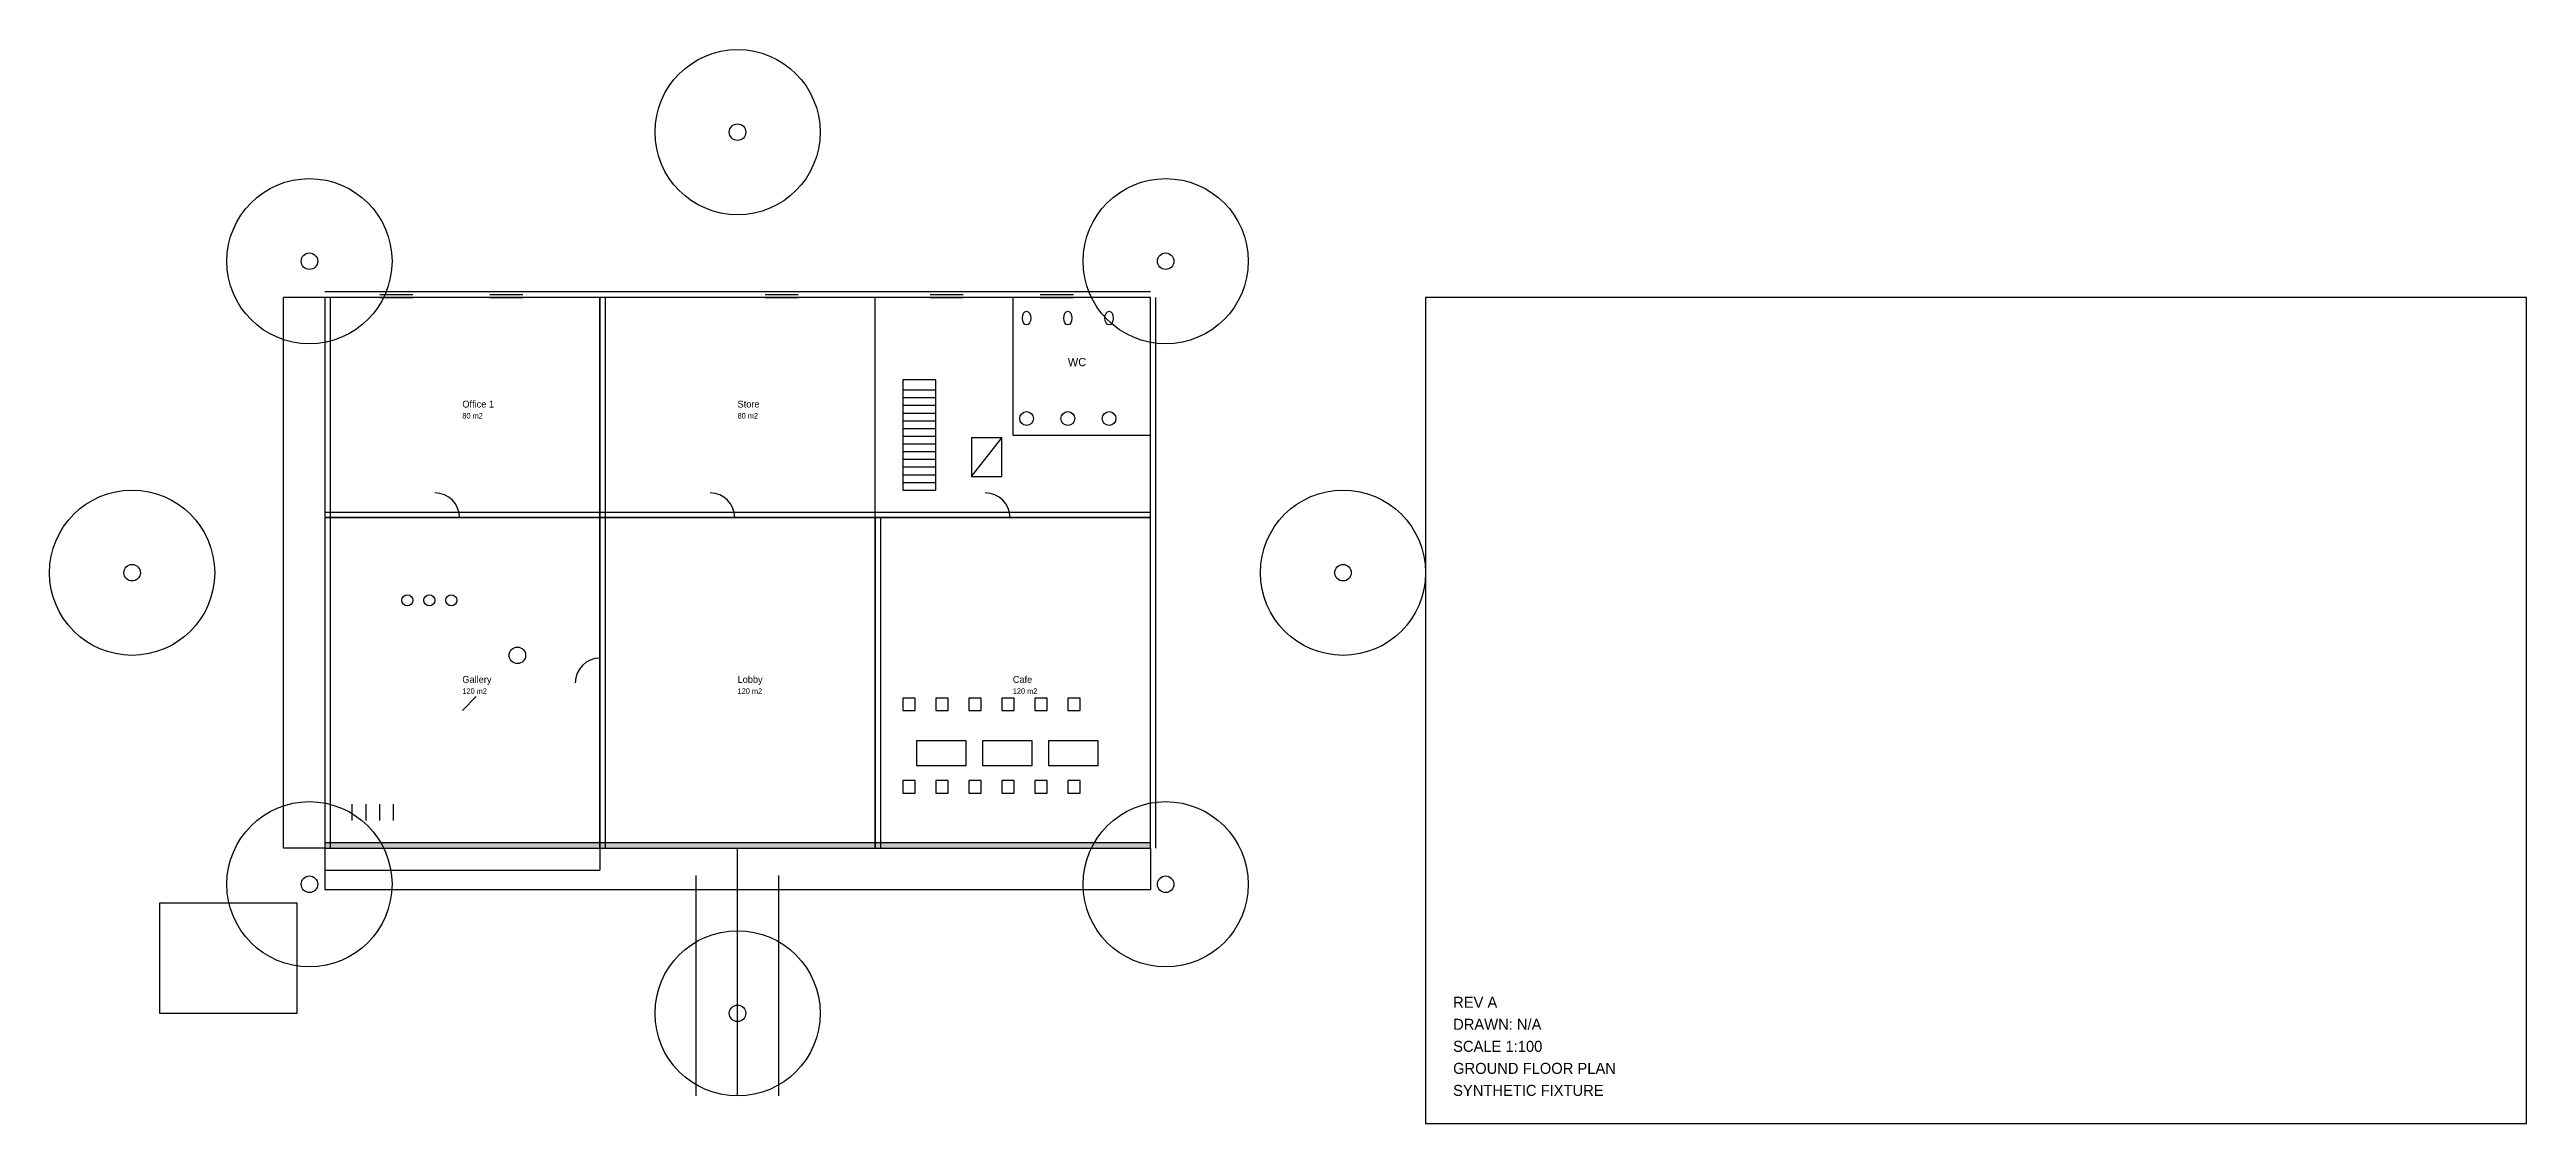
# Model space of a CAD drawing. Header units: millimetres. Extents: x -10000 to 80000, y -10000 to 29000.
import ezdxf

# ---------------------------------------------------------------- set-up
doc = ezdxf.new("R2010")
doc.units = ezdxf.units.MM
for name, color, linetype in [('A-ANNO-DIMS', 7, 'Continuous'), ('A-ANNO-TTLB', 7, 'Continuous'), ('A-AREA', 7, 'Continuous'), ('A-AREA-IDEN', 7, 'Continuous'), ('A-DOOR', 7, 'Continuous'), ('A-FLOR-EVTR', 7, 'Continuous'), ('A-FLOR-STRS', 7, 'Continuous'), ('A-GLAZ', 7, 'Continuous'), ('A-WALL', 7, 'Continuous'), ('A-WALL-PATT', 7, 'Continuous'), ('C-WALK', 7, 'Continuous'), ('I-FURN', 7, 'Continuous'), ('L-PLNT', 7, 'Continuous'), ('Layer3', 7, 'Continuous'), ('NEW', 7, 'Continuous'), ('WC', 7, 'Continuous')]:
    doc.layers.add(name, color=color, linetype=linetype)
doc.styles.add('OpenSansCondensed-Light', font='OpenSansCondensed-Light.ttf')
doc.dimstyles.new('EZDXF', dxfattribs={"dimtxt": 0.25, "dimasz": 0.175, "dimexe": 0.375, "dimexo": 0.125, "dimgap": 0.1, "dimtad": 1, "dimlfac": 100, "dimzin": 12, "dimdsep": 46, "dimtxsty": 'OpenSansCondensed-Light', "dimblk": 'ARCHTICK', "dimcen": 2.5, "dimazin": 3, "dimtfac": 0.5, "dimtmove": 2, "dimatfit": 3})

# ---------------------------------------------------------------- blocks, each defined once
blk = doc.blocks.new('DOOR-SGL-900')
blk.add_line((0, 0), (900, 0))
blk.add_arc((0, 0), 900, 0, 90)
blk = doc.blocks.new('WIN-1200')
for p, q in [((0, 100), (1200, 100)), ((0, 0), (1200, 0))]:
    blk.add_line(p, q)
blk = doc.blocks.new('STAIR-TREAD')
blk.add_line((0, 0), (1200, 0))
blk = doc.blocks.new('LIFT-CAR-1100')
blk.add_line((0, 0), (1100, 1400))
blk.add_lwpolyline([(0, 0), (1100, 0), (1100, 1400), (0, 1400)], close=True)
blk = doc.blocks.new('ROOM-TAG')
blk.add_attdef('NAME', (0, 0), '', height=250)
blk = doc.blocks.new('WC-PAN')
blk.add_ellipse((0, 250), major_axis=(0, 250), ratio=0.6)
blk = doc.blocks.new('BASIN-500')
blk.add_circle((0, 0), 250)
blk = doc.blocks.new('CHAIR-01')
blk.add_lwpolyline([(0, 0), (450, 0), (450, 450), (0, 450)], close=True)
blk = doc.blocks.new('TABLE-1800x900')
blk.add_lwpolyline([(0, 0), (1800, 0), (1800, 900), (0, 900)], close=True)
blk = doc.blocks.new('TREE-DECID-6M')
for radius in [3000, 300]:
    blk.add_circle((0, 0), radius)
blk = doc.blocks.new('_ARCHTICK')
at = {"color": 0, "linetype": 'BYBLOCK', "const_width": 0.15}
blk.add_lwpolyline([(-0.5, -0.5), (0.5, 0.5)], dxfattribs=at)

msp = doc.modelspace()

# ---------------------------------------------------------------- hatches: boundary and pattern name
at = {"layer": 'A-WALL-PATT'}
msp.add_hatch(color=8, dxfattribs=at).paths.add_polyline_path([(0, 0), (30000, 0), (30000, 200), (0, 200)])

# ---------------------------------------------------------------- linework, layer by layer
msp.add_line((5000, 5000), (5500, 5500))
msp.add_circle((7000, 7000), 300)
at = {"layer": 'A-ANNO-TTLB'}
msp.add_lwpolyline([(40000, -10000), (80000, -10000), (80000, 20000), (40000, 20000)], close=True, dxfattribs=at)
at = {"layer": 'A-AREA'}
for points in [[(0, 12000), (10000, 12000), (10000, 20000), (0, 20000)], [(10000, 12000), (20000, 12000), (20000, 20000), (10000, 20000)], [(0, 0), (10000, 0), (10000, 12000), (0, 12000)], [(10000, 0), (20000, 0), (20000, 12000), (10000, 12000)], [(20000, 0), (30000, 0), (30000, 12000), (20000, 12000)]]:
    msp.add_lwpolyline(points, close=True, dxfattribs=at)
at = {"layer": 'A-FLOR-STRS'}
msp.add_lwpolyline([(21000, 13000), (22200, 13000), (22200, 17000), (21000, 17000)], close=True, dxfattribs=at)
at = {"layer": 'A-WALL'}
for p, q in [((30000, 20200), (0, 20200)), ((30000, 20000), (0, 20000)), ((0, 20000), (0, 0)), ((200, 20000), (200, 0)), ((10000, 0), (10000, 20000)), ((10200, 0), (10200, 20000)), ((30000, 0), (30000, 20000)), ((30200, 0), (30200, 20000)), ((0, 12200), (30000, 12200)), ((0, 12000), (30000, 12000)), ((20000, 0), (20000, 12000)), ((20200, 0), (20200, 12000)), ((0, 200), (30000, 200)), ((0, 0), (30000, 0))]:
    msp.add_line(p, q, dxfattribs=at)
at = {"layer": 'C-WALK'}
for points in [[(15000, -9000), (15000, -1000), (15000, 0)], [(13500, -9000), (13500, -1000)], [(16500, -9000), (16500, -1000)]]:
    msp.add_lwpolyline(points, dxfattribs=at)
at = {"layer": 'Defpoints'}
msp.add_point((0, 0), dxfattribs=at)
at = {"layer": 'L-PLNT'}
msp.add_lwpolyline([(-6000, -6000), (-1000, -6000), (-1000, -2000), (-6000, -2000)], close=True, dxfattribs=at)
at = {"layer": 'Layer3'}
for p, q in [((1000, 1000), (1000, 1600)), ((1500, 1000), (1500, 1600)), ((2000, 1000), (2000, 1600)), ((2500, 1000), (2500, 1600))]:
    msp.add_line(p, q, dxfattribs=at)
at = {"layer": 'NEW'}
for centre in [(3000, 9000), (3800, 9000), (4600, 9000)]:
    msp.add_circle(centre, 200, dxfattribs=at)
at = {"layer": 'WC'}
msp.add_lwpolyline([(25000, 15000), (30000, 15000), (30000, 20000), (25000, 20000)], close=True, dxfattribs=at)

# ---------------------------------------------------------------- block references
at = {"layer": 'A-AREA-IDEN'}
for p, values in [((5000, 16000), {'NAME': 'Office 1'}), ((15000, 16000), {'NAME': 'Store'}), ((5000, 6000), {'NAME': 'Gallery'}), ((15000, 6000), {'NAME': 'Lobby'}), ((25000, 6000), {'NAME': 'Cafe'})]:
    msp.add_blockref('ROOM-TAG', p, dxfattribs=at).add_auto_attribs(values)
at = {"layer": 'A-DOOR'}
for p in [(4000, 12000), (14000, 12000), (24000, 12000)]:
    msp.add_blockref('DOOR-SGL-900', p, dxfattribs=at)
at = {"layer": 'A-DOOR', "rotation": 90}
msp.add_blockref('DOOR-SGL-900', (10000, 6000), dxfattribs=at)
at = {"layer": 'A-FLOR-EVTR'}
msp.add_blockref('LIFT-CAR-1100', (23500, 13500), dxfattribs=at)
at = {"layer": 'A-FLOR-STRS'}
for p in [(21000, 16640), (21000, 16360), (21000, 16080), (21000, 15800), (21000, 15520), (21000, 15240), (21000, 14960), (21000, 14680), (21000, 14400), (21000, 14120), (21000, 13840), (21000, 13560), (21000, 13280), (21000, 13000)]:
    msp.add_blockref('STAIR-TREAD', p, dxfattribs=at)
at = {"layer": 'A-GLAZ'}
for p in [(2000, 20000), (6000, 20000), (16000, 20000), (22000, 20000), (26000, 20000)]:
    msp.add_blockref('WIN-1200', p, dxfattribs=at)
at = {"layer": 'I-FURN'}
for name, p in [('CHAIR-01', (21000, 5000)), ('CHAIR-01', (22200, 5000)), ('CHAIR-01', (23400, 5000)), ('CHAIR-01', (24600, 5000)), ('CHAIR-01', (25800, 5000)), ('CHAIR-01', (27000, 5000)), ('TABLE-1800x900', (21500, 3000)), ('TABLE-1800x900', (23900, 3000)), ('TABLE-1800x900', (26300, 3000)), ('CHAIR-01', (21000, 2000)), ('CHAIR-01', (22200, 2000)), ('CHAIR-01', (23400, 2000)), ('CHAIR-01', (24600, 2000)), ('CHAIR-01', (25800, 2000)), ('CHAIR-01', (27000, 2000))]:
    msp.add_blockref(name, p, dxfattribs=at)
at = {"layer": 'L-PLNT'}
for p in [(15000, 26000), (-556.349186, 21313.708499), (30556.349186, 21313.708499), (-7000, 10000), (37000, 10000), (-556.349186, -1313.708499), (30556.349186, -1313.708499), (15000, -6000)]:
    msp.add_blockref('TREE-DECID-6M', p, dxfattribs=at)
at = {"layer": 'WC'}
for name, p in [('WC-PAN', (25500, 19000)), ('WC-PAN', (27000, 19000)), ('WC-PAN', (28500, 19000)), ('BASIN-500', (25500, 15600)), ('BASIN-500', (27000, 15600)), ('BASIN-500', (28500, 15600))]:
    msp.add_blockref(name, p, dxfattribs=at)

# ---------------------------------------------------------------- texts
at = {"layer": 'A-ANNO-TTLB'}
for s, p in [('REV A', (41000, -5800)), ('DRAWN: N/A', (41000, -6600)), ('SCALE 1:100', (41000, -7400)), ('GROUND FLOOR PLAN', (41000, -8200)), ('SYNTHETIC FIXTURE', (41000, -9000))]:
    msp.add_text(s, height=400, dxfattribs=at).set_placement(p)
at = {"layer": 'A-AREA-IDEN'}
for s, p in [('80 m2', (5000, 15600)), ('80 m2', (15000, 15600)), ('120 m2', (5000, 5600)), ('120 m2', (15000, 5600)), ('120 m2', (25000, 5600))]:
    msp.add_text(s, height=200, dxfattribs=at).set_placement(p)
at = {"layer": 'WC'}
msp.add_text('WC', height=300, dxfattribs=at).set_placement((27000, 17500))

# ---------------------------------------------------------------- dimensions: what is measured, and where the dimension line sits
at = {"layer": 'A-ANNO-DIMS'}
msp.add_linear_dim(base=(-1500, 0), p1=(0, 0), p2=(0, 20000), angle=90, dimstyle='EZDXF', dxfattribs=at).render()
for base, p2 in [((0, -1500), (30000, 0)), ((0, -800), (10000, 0))]:
    msp.add_linear_dim(base=base, p1=(0, 0), p2=p2, dimstyle='EZDXF', dxfattribs=at).render()

doc.saveas('drawing.dxf')
